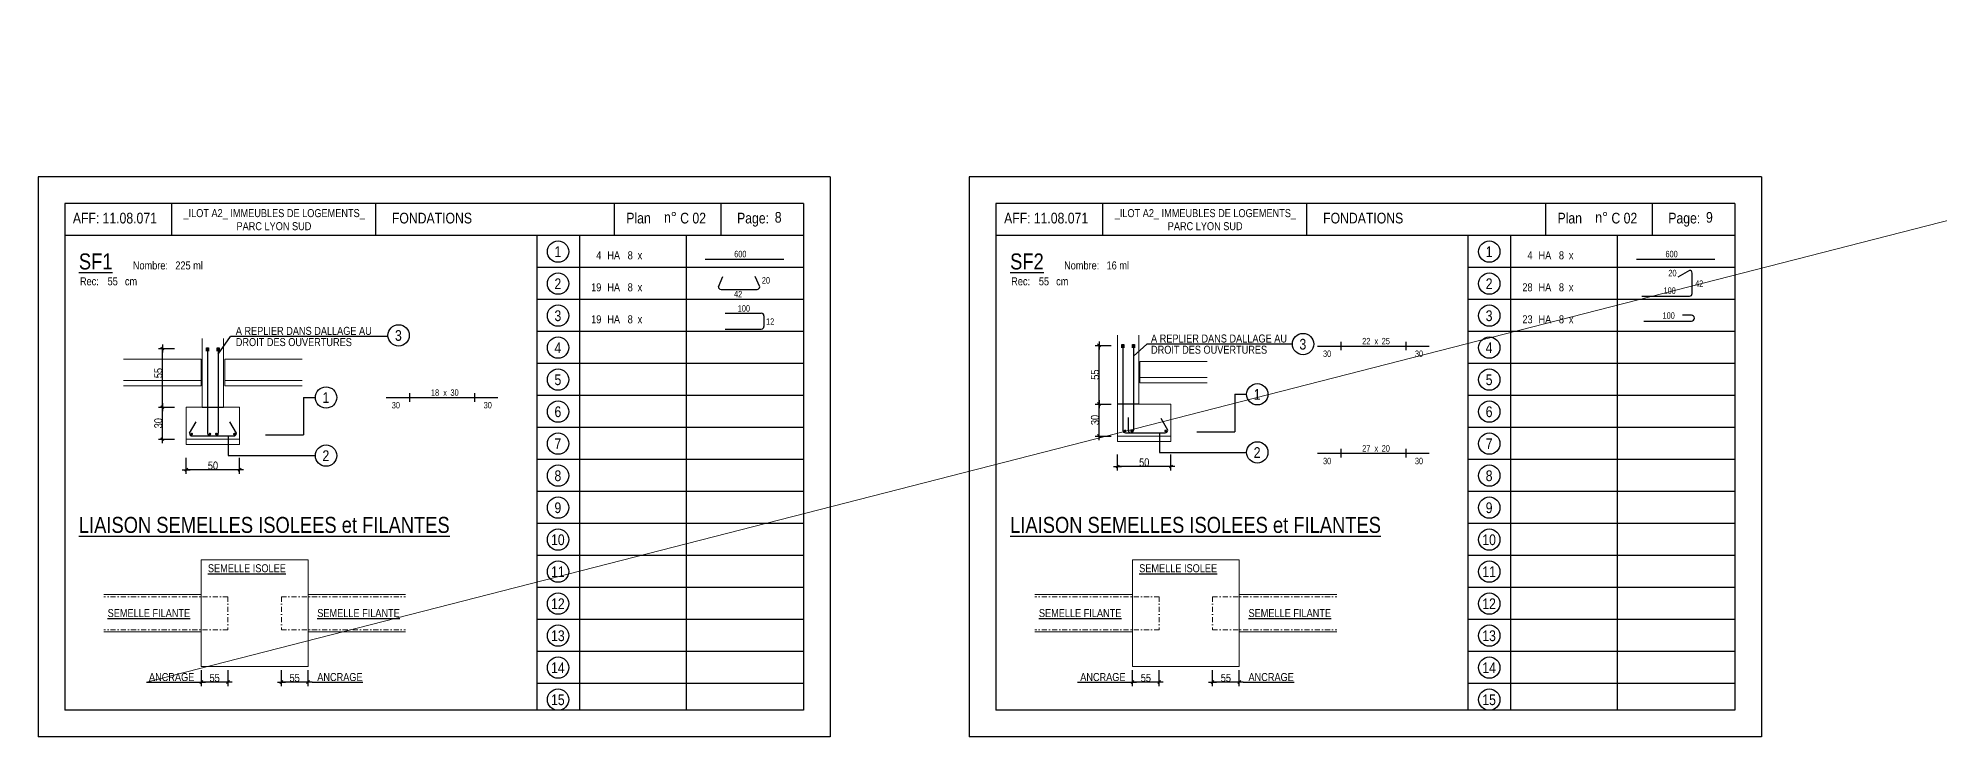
# Model space of a CAD drawing. Header units: centimetres. Extents: x 16433 to 114398, y -50094 to -12305.
# Drawn here: x 81126 to 84692, y -19711 to -18401 of the extents above; entities that cross this region are included whole.
import ezdxf
from ezdxf.enums import TextEntityAlignment as Align

# ---------------------------------------------------------------- set-up
doc = ezdxf.new("R2010")
doc.units = ezdxf.units.CM
doc.header["$LTSCALE"] = 0.5
doc.linetypes.add('TIRETPT2', pattern=[12.7, 6.35, -3.175, 0, -3.175])
doc.layers.get('DEFPOINTS').update_dxf_attribs({"linetype": 'CONTINUOUS'})
for name, color, linetype in [('01_cote_gen', 4, 'CONTINUOUS'), ('01_fenetres', 171, 'CONTINUOUS'), ('01_linteaux', 2, 'CONTINUOUS'), ('01_texte', 230, 'CONTINUOUS'), ('AA_COTES', 2, 'CONTINUOUS')]:
    doc.layers.add(name, color=color, linetype=linetype)
doc.layers.add('01_sem', color=42, linetype='CONTINUOUS', lineweight=15)
doc.styles.add('STYLE2', font='ARIALN.TTF')
doc.linetypes.add('ZIGZAG', pattern='A,0.00254,-5.08,[131,ltypeshp.shx,S=5.08,R=0,X=-5.08,Y=0],-10.16,[131,ltypeshp.shx,S=5.08,R=180,X=5.08,Y=0],-5.08', length=20.32254)
doc.dimstyles.new('JB25', dxfattribs={"dimscale": 0.1, "dimtxt": 150, "dimasz": 15, "dimexe": 0.1, "dimexo": 0.1, "dimgap": 0.09, "dimtad": 1, "dimdec": 1, "dimlfac": 0.5, "dimdsep": 46, "dimtxsty": 'STYLE2', "dimblk1": 'BOND_G', "dimblk2": 'BOND_D', "dimsah": 1, "dimcen": 1.5, "dimdle": 0.01, "dimse1": 1, "dimse2": 1, "dimclrd": 4, "dimclre": 2, "dimclrt": 6, "dimazin": 2, "dimtfac": 2.333333, "dimtdec": 1, "dimtix": 1, "dimtmove": 2, "dimatfit": 3, "dimldrblk": 'BOND_G', "dimfxl": 1, "dimtolj": 1, "dimtzin": 0, "dimarcsym": 0})
doc.dimstyles.new('JB50', dxfattribs={"dimscale": 0.1, "dimtxt": 150, "dimasz": 15, "dimexe": 0.1, "dimexo": 0.1, "dimgap": 0.09, "dimtad": 1, "dimdec": 1, "dimdsep": 46, "dimtxsty": 'STYLE2', "dimblk1": 'BOND_G', "dimblk2": 'BOND_D', "dimsah": 1, "dimcen": 1.5, "dimdle": 0.01, "dimse1": 1, "dimse2": 1, "dimclrd": 4, "dimclre": 2, "dimclrt": 6, "dimazin": 2, "dimtfac": 2.333333, "dimtdec": 1, "dimtix": 1, "dimtmove": 2, "dimatfit": 3, "dimldrblk": 'BOND_G', "dimfxl": 1, "dimtolj": 1, "dimtzin": 0, "dimarcsym": 0})

# ---------------------------------------------------------------- blocks, each defined once
blk = doc.blocks.new('BOND_G')
at = {"layer": 'AA_COTES', "color": 0}
for p, q in [((5, 0), (-5, 0)), ((1.8, 1.8), (-1.8, -1.8)), ((0, -5), (0, 15))]:
    blk.add_line(p, q, dxfattribs=at)
blk = doc.blocks.new('BOND_D')
at = {"layer": 'AA_COTES', "color": 0}
for p, q in [((5, 0), (-5, 0)), ((-1.8, -1.8), (1.8, 1.8)), ((0, 5), (0, -15))]:
    blk.add_line(p, q, dxfattribs=at)
blk = doc.blocks.new('*D4348')
at = {"layer": '01_cote_gen', "color": 4, "linetype": 'Continuous', "lineweight": -2, "transparency": 16777216}
blk.add_line((81630.9, -19608.2), (81583.9, -19608.2), dxfattribs=at)
at = {"layer": 'DEFPOINTS', "color": 0, "linetype": 'Continuous'}
for p in [(81582.4, -19550.2), (81632.4, -19550.2), (81582.4, -19608.2)]:
    blk.add_point(p, dxfattribs=at)
at = {"layer": '01_cote_gen', "color": 4, "linetype": 'Continuous', "lineweight": -2, "transparency": 16777216, "xscale": 1.5, "yscale": 1.5, "zscale": 1.5, "rotation": 180}
blk.add_blockref('BOND_D', (81582.4, -19608.2), dxfattribs=at)
at = {"layer": '01_cote_gen', "color": 4, "linetype": 'Continuous', "lineweight": -2, "transparency": 16777216, "xscale": 1.5, "yscale": 1.5, "zscale": 1.5}
blk.add_blockref('BOND_G', (81632.4, -19608.2), dxfattribs=at)
at = {"layer": '01_cote_gen', "color": 6, "linetype": 'Continuous', "lineweight": 0, "transparency": 16777216, "insert": (81607.4, -19600.5), "char_height": 15, "attachment_point": 5, "style": 'STYLE2'}
blk.add_mtext('\\A1;55', dxfattribs=at)
blk = doc.blocks.new('*D4349')
at = {"layer": '01_cote_gen', "color": 4, "linetype": 'Continuous', "lineweight": -2, "transparency": 16777216}
blk.add_line((81480.9, -19608.2), (81433.9, -19608.2), dxfattribs=at)
at = {"layer": 'DEFPOINTS', "color": 0, "linetype": 'Continuous'}
for p in [(81432.4, -19552.2), (81482.4, -19552.2), (81432.4, -19608.2)]:
    blk.add_point(p, dxfattribs=at)
at = {"layer": '01_cote_gen', "color": 4, "linetype": 'Continuous', "lineweight": -2, "transparency": 16777216, "xscale": 1.5, "yscale": 1.5, "zscale": 1.5, "rotation": 180}
blk.add_blockref('BOND_D', (81432.4, -19608.2), dxfattribs=at)
at = {"layer": '01_cote_gen', "color": 4, "linetype": 'Continuous', "lineweight": -2, "transparency": 16777216, "xscale": 1.5, "yscale": 1.5, "zscale": 1.5}
blk.add_blockref('BOND_G', (81482.4, -19608.2), dxfattribs=at)
at = {"layer": '01_cote_gen', "color": 6, "linetype": 'Continuous', "lineweight": 0, "transparency": 16777216, "insert": (81457.4, -19600.5), "char_height": 15, "attachment_point": 5, "style": 'STYLE2'}
blk.add_mtext('\\A1;55', dxfattribs=at)
blk = doc.blocks.new('*D4351')
at = {"layer": '01_cote_gen', "color": 4, "linetype": 'Continuous', "lineweight": -2, "transparency": 16777216}
blk.add_line((83376.8, -19608.2), (83329.8, -19608.2), dxfattribs=at)
at = {"layer": 'DEFPOINTS', "color": 0, "linetype": 'Continuous'}
for p in [(83328.3, -19550.2), (83378.3, -19550.2), (83328.3, -19608.2)]:
    blk.add_point(p, dxfattribs=at)
at = {"layer": '01_cote_gen', "color": 4, "linetype": 'Continuous', "lineweight": -2, "transparency": 16777216, "xscale": 1.5, "yscale": 1.5, "zscale": 1.5, "rotation": 180}
blk.add_blockref('BOND_D', (83328.3, -19608.2), dxfattribs=at)
at = {"layer": '01_cote_gen', "color": 4, "linetype": 'Continuous', "lineweight": -2, "transparency": 16777216, "xscale": 1.5, "yscale": 1.5, "zscale": 1.5}
blk.add_blockref('BOND_G', (83378.3, -19608.2), dxfattribs=at)
at = {"layer": '01_cote_gen', "color": 6, "linetype": 'Continuous', "lineweight": 0, "transparency": 16777216, "insert": (83353.3, -19600.5), "char_height": 15, "attachment_point": 5, "style": 'STYLE2'}
blk.add_mtext('\\A1;55', dxfattribs=at)
blk = doc.blocks.new('*D4352')
at = {"layer": '01_cote_gen', "color": 4, "linetype": 'Continuous', "lineweight": -2, "transparency": 16777216}
blk.add_line((83226.8, -19608.2), (83179.8, -19608.2), dxfattribs=at)
at = {"layer": 'DEFPOINTS', "color": 0, "linetype": 'Continuous'}
for p in [(83178.3, -19552.2), (83228.3, -19552.2), (83178.3, -19608.2)]:
    blk.add_point(p, dxfattribs=at)
at = {"layer": '01_cote_gen', "color": 4, "linetype": 'Continuous', "lineweight": -2, "transparency": 16777216, "xscale": 1.5, "yscale": 1.5, "zscale": 1.5, "rotation": 180}
blk.add_blockref('BOND_D', (83178.3, -19608.2), dxfattribs=at)
at = {"layer": '01_cote_gen', "color": 4, "linetype": 'Continuous', "lineweight": -2, "transparency": 16777216, "xscale": 1.5, "yscale": 1.5, "zscale": 1.5}
blk.add_blockref('BOND_G', (83228.3, -19608.2), dxfattribs=at)
at = {"layer": '01_cote_gen', "color": 6, "linetype": 'Continuous', "lineweight": 0, "transparency": 16777216, "insert": (83203.3, -19600.5), "char_height": 15, "attachment_point": 5, "style": 'STYLE2'}
blk.add_mtext('\\A1;55', dxfattribs=at)
blk = doc.blocks.new('*D4368')
at = {"layer": '01_cote_gen', "color": 4, "linetype": 'Continuous', "lineweight": -2, "transparency": 16777216}
blk.add_line((81359.3, -19151.4), (81359.3, -19094.4), dxfattribs=at)
at = {"layer": 'DEFPOINTS', "color": 0, "linetype": 'Continuous'}
for p in [(81359.3, -19092.9), (81423.8, -19092.9), (81408.8, -19152.9)]:
    blk.add_point(p, dxfattribs=at)
at = {"layer": '01_cote_gen', "color": 4, "linetype": 'Continuous', "lineweight": -2, "transparency": 16777216, "xscale": 1.5, "yscale": 1.5, "zscale": 1.5}
for name, p, rotation in [('BOND_D', (81359.3, -19092.9), 90), ('BOND_G', (81359.3, -19152.9), 270)]:
    blk.add_blockref(name, p, dxfattribs=dict(at, rotation=rotation))
at = {"layer": '01_cote_gen', "color": 6, "linetype": 'Continuous', "lineweight": 0, "transparency": 16777216, "insert": (81351.7, -19122.9), "char_height": 15, "attachment_point": 5, "rotation": 90, "style": 'STYLE2'}
blk.add_mtext('\\A1;30', dxfattribs=at)
blk = doc.blocks.new('*D4369')
at = {"layer": '01_cote_gen', "color": 4, "linetype": 'Continuous', "lineweight": -2, "transparency": 16777216}
blk.add_line((81502.7, -19210.1), (81405.7, -19210.1), dxfattribs=at)
at = {"layer": 'DEFPOINTS', "color": 0, "linetype": 'Continuous'}
for p in [(81404.2, -19141.9), (81504.2, -19141.9), (81404.2, -19210.1)]:
    blk.add_point(p, dxfattribs=at)
at = {"layer": '01_cote_gen', "color": 4, "linetype": 'Continuous', "lineweight": -2, "transparency": 16777216, "xscale": 1.5, "yscale": 1.5, "zscale": 1.5, "rotation": 180}
blk.add_blockref('BOND_D', (81404.2, -19210.1), dxfattribs=at)
at = {"layer": '01_cote_gen', "color": 4, "linetype": 'Continuous', "lineweight": -2, "transparency": 16777216, "xscale": 1.5, "yscale": 1.5, "zscale": 1.5}
blk.add_blockref('BOND_G', (81504.2, -19210.1), dxfattribs=at)
at = {"layer": '01_cote_gen', "color": 6, "linetype": 'Continuous', "lineweight": 0, "transparency": 16777216, "insert": (81454.2, -19202.4), "char_height": 15, "attachment_point": 5, "style": 'STYLE2'}
blk.add_mtext('\\A1;50', dxfattribs=at)
blk = doc.blocks.new('*D4370')
at = {"layer": '01_cote_gen', "color": 4, "linetype": 'Continuous', "lineweight": -2, "transparency": 16777216}
blk.add_line((83115.5, -19145.4), (83115.5, -19088.4), dxfattribs=at)
at = {"layer": 'DEFPOINTS', "color": 0, "linetype": 'Continuous'}
for p in [(83093.8, -19086.9), (83115.5, -19086.9), (83078.8, -19146.9)]:
    blk.add_point(p, dxfattribs=at)
at = {"layer": '01_cote_gen', "color": 4, "linetype": 'Continuous', "lineweight": -2, "transparency": 16777216, "xscale": 1.5, "yscale": 1.5, "zscale": 1.5}
for name, p, rotation in [('BOND_D', (83115.5, -19086.9), 90), ('BOND_G', (83115.5, -19146.9), 270)]:
    blk.add_blockref(name, p, dxfattribs=dict(at, rotation=rotation))
at = {"layer": '01_cote_gen', "color": 6, "linetype": 'Continuous', "lineweight": 0, "transparency": 16777216, "insert": (83107.9, -19116.9), "char_height": 15, "attachment_point": 5, "rotation": 90, "style": 'STYLE2'}
blk.add_mtext('\\A1;30', dxfattribs=at)
blk = doc.blocks.new('*D4371')
at = {"layer": '01_cote_gen', "color": 4, "linetype": 'Continuous', "lineweight": -2, "transparency": 16777216}
blk.add_line((83248.7, -19204.1), (83151.7, -19204.1), dxfattribs=at)
at = {"layer": 'DEFPOINTS', "color": 0, "linetype": 'Continuous'}
for p in [(83150.2, -19135.9), (83250.2, -19135.9), (83150.2, -19204.1)]:
    blk.add_point(p, dxfattribs=at)
at = {"layer": '01_cote_gen', "color": 4, "linetype": 'Continuous', "lineweight": -2, "transparency": 16777216, "xscale": 1.5, "yscale": 1.5, "zscale": 1.5, "rotation": 180}
blk.add_blockref('BOND_D', (83150.2, -19204.1), dxfattribs=at)
at = {"layer": '01_cote_gen', "color": 4, "linetype": 'Continuous', "lineweight": -2, "transparency": 16777216, "xscale": 1.5, "yscale": 1.5, "zscale": 1.5}
blk.add_blockref('BOND_G', (83250.2, -19204.1), dxfattribs=at)
at = {"layer": '01_cote_gen', "color": 6, "linetype": 'Continuous', "lineweight": 0, "transparency": 16777216, "insert": (83200.2, -19196.4), "char_height": 15, "attachment_point": 5, "style": 'STYLE2'}
blk.add_mtext('\\A1;50', dxfattribs=at)
blk = doc.blocks.new('*D4372')
at = {"layer": '01_cote_gen', "color": 4, "linetype": 'Continuous', "lineweight": -2, "transparency": 16777216}
blk.add_line((83115.5, -19085.4), (83115.5, -18978.4), dxfattribs=at)
at = {"layer": 'DEFPOINTS', "color": 0, "linetype": 'Continuous'}
for p in [(83115.5, -18976.9), (83160.2, -18976.9), (83190.2, -19086.9)]:
    blk.add_point(p, dxfattribs=at)
at = {"layer": '01_cote_gen', "color": 4, "linetype": 'Continuous', "lineweight": -2, "transparency": 16777216, "xscale": 1.5, "yscale": 1.5, "zscale": 1.5}
for name, p, rotation in [('BOND_D', (83115.5, -18976.9), 90), ('BOND_G', (83115.5, -19086.9), 270)]:
    blk.add_blockref(name, p, dxfattribs=dict(at, rotation=rotation))
at = {"layer": '01_cote_gen', "color": 6, "linetype": 'Continuous', "lineweight": 0, "transparency": 16777216, "insert": (83107.9, -19031.9), "char_height": 15, "attachment_point": 5, "rotation": 90, "style": 'STYLE2'}
blk.add_mtext('\\A1;55', dxfattribs=at)
blk = doc.blocks.new('*D4375')
at = {"layer": '01_cote_gen', "color": 4, "linetype": 'Continuous', "lineweight": -2, "transparency": 16777216}
blk.add_line((81359.3, -19091.4), (81359.3, -18984.4), dxfattribs=at)
at = {"layer": 'DEFPOINTS', "color": 0, "linetype": 'Continuous'}
for p in [(81359.3, -18982.9), (81445.8, -18982.9), (81423.8, -19092.9)]:
    blk.add_point(p, dxfattribs=at)
at = {"layer": '01_cote_gen', "color": 4, "linetype": 'Continuous', "lineweight": -2, "transparency": 16777216, "xscale": 1.5, "yscale": 1.5, "zscale": 1.5}
for name, p, rotation in [('BOND_D', (81359.3, -18982.9), 90), ('BOND_G', (81359.3, -19092.9), 270)]:
    blk.add_blockref(name, p, dxfattribs=dict(at, rotation=rotation))
at = {"layer": '01_cote_gen', "color": 6, "linetype": 'Continuous', "lineweight": 0, "transparency": 16777216, "insert": (81351.7, -19028.9), "char_height": 15, "attachment_point": 5, "rotation": 90, "style": 'STYLE2'}
blk.add_mtext('\\A1;55', dxfattribs=at)

msp = doc.modelspace()

# ---------------------------------------------------------------- linework, layer by layer
at = {"layer": '01_fenetres', "ltscale": 30}
for p, q in [((81176.241, -18711.185), (81176.241, -19661.185)), ((81176.241, -18711.185), (81176.241, -19661.185)), ((81176.241, -18711.185), (81176.241, -19661.185)), ((82561.241, -18711.185), (81176.241, -18711.185)), ((81376.241, -18711.185), (81376.241, -18771.185)), ((81758.741, -18711.185), (81758.741, -18771.185)), ((82207.108, -18771.185), (82207.108, -18711.185)), ((82407.108, -18771.185), (82407.108, -18711.185)), ((82561.241, -18711.185), (82561.241, -19661.185)), ((82922.185, -18711.185), (82922.185, -19661.185)), ((82922.185, -18711.185), (82922.185, -19661.185)), ((82922.185, -18711.185), (82922.185, -19661.185)), ((84307.185, -18711.185), (82922.185, -18711.185)), ((83122.185, -18711.185), (83122.185, -18771.185)), ((83504.685, -18711.185), (83504.685, -18771.185)), ((83953.052, -18771.185), (83953.052, -18711.185)), ((84153.052, -18771.185), (84153.052, -18711.185)), ((84307.185, -18711.185), (84307.185, -19661.185)), ((82561.241, -18771.185), (81176.241, -18771.185)), ((84307.185, -18771.185), (82922.185, -18771.185)), ((82561.241, -19661.185), (81176.241, -19661.185)), ((84307.185, -19661.185), (82922.185, -19661.185))]:
    msp.add_line(p, q, dxfattribs=at)
at = {"layer": '01_linteaux', "linetype": 'Continuous'}
for p, q in [((82377.094, -18815.256), (82524.206, -18815.256)), ((84123.038, -18815.256), (84270.15, -18815.256)), ((82401.746, -18866.964), (82410.441, -18847.739)), ((82479.33, -18866.964), (82470.635, -18847.739)), ((84222.437, -18836.314), (84200.786, -18848.814)), ((84227.437, -18879.634), (84227.437, -18841.314)), ((82406.746, -18871.964), (82474.33, -18871.964)), ((84133.2, -18884.634), (84222.437, -18884.634)), ((82414.69, -18916.664), (82482.273, -18916.664)), ((82487.273, -18921.664), (82487.273, -18941.275)), ((84136.945, -18931.392), (84226.181, -18931.392)), ((84226.181, -18920.389), (84209.181, -18920.389)), ((82414.69, -18946.275), (82482.273, -18946.275)), ((81444.209, -18982.886), (81444.209, -19141.886)), ((81464.209, -18982.886), (81464.209, -19141.886)), ((83160.153, -18976.93), (83160.153, -19135.93)), ((83180.153, -18976.93), (83180.153, -19135.93)), ((83170.153, -19112.178), (83170.153, -19135.93)), ((81410.209, -19141.886), (81422.709, -19120.235)), ((81415.209, -19146.886), (81493.209, -19146.886)), ((81498.209, -19141.886), (81485.709, -19120.235)), ((83165.153, -19140.93), (83239.153, -19140.93)), ((83244.153, -19135.93), (83231.653, -19114.279))]:
    msp.add_line(p, q, dxfattribs=at)
for centre, radius, start, end in [((84222.437, -18841.314), 5, 0, 90), ((82406.746, -18866.964), 5, 180, 270), ((82474.33, -18866.964), 5, 270, 0), ((84222.437, -18879.634), 5, 270, 0), ((82482.273, -18921.664), 5, 0, 90), ((84226.181, -18925.891), 5.502, 270, 90), ((82482.273, -18941.275), 5, 270, 0), ((81415.209, -19141.886), 5, 180, 270), ((81449.209, -19141.886), 5, 180, 270), ((81459.209, -19141.886), 5, 270, 0), ((81493.209, -19141.886), 5, 270, 0), ((83165.153, -19135.93), 5, 180, 270), ((83175.153, -19135.93), 5, 180, 270), ((83175.153, -19135.93), 5, 270, 0), ((83239.153, -19135.93), 5, 270, 0)]:
    msp.add_arc(centre, radius, start, end, dxfattribs=at)
at = {"layer": '01_sem', "linetype": 'Continuous', "lineweight": 0}
for p, q in [((81329.389, -19608.185), (98401.814, -15234.587)), ((81404.209, -19092.886), (81434.209, -19092.886)), ((81474.209, -19092.886), (81504.209, -19092.886)), ((83190.153, -19086.93), (83250.153, -19086.93))]:
    msp.add_line(p, q, dxfattribs=at)
at = {"layer": '01_sem', "lineweight": 0, "ltscale": 7}
for p, q in [((81434.209, -18963.949), (81434.209, -19092.886)), ((81474.209, -18963.949), (81474.209, -19092.886)), ((83150.153, -18957.993), (83150.153, -19056.93)), ((83190.153, -18957.993), (83190.153, -19086.93)), ((81432.209, -19002.886), (81286.669, -19002.886)), ((81432.209, -19002.886), (81432.209, -19052.886)), ((81476.209, -19002.886), (81621.75, -19002.886)), ((81476.209, -19002.886), (81476.209, -19052.886)), ((83192.153, -19006.93), (83318.351, -19006.93)), ((83192.153, -19006.93), (83192.153, -19046.93)), ((83192.153, -19036.93), (83318.351, -19036.93)), ((81432.209, -19042.886), (81286.669, -19042.886)), ((81432.209, -19052.886), (81286.669, -19052.886)), ((81476.209, -19042.886), (81621.75, -19042.886)), ((81476.209, -19052.886), (81621.75, -19052.886)), ((83150.153, -19056.93), (83150.153, -19156.93)), ((83192.153, -19046.93), (83318.351, -19046.93)), ((81404.209, -19092.886), (81404.209, -19162.886)), ((81504.209, -19092.886), (81504.209, -19162.886)), ((83250.153, -19086.93), (83250.153, -19156.93)), ((83150.153, -19146.93), (83250.153, -19146.93)), ((81404.209, -19152.886), (81504.209, -19152.886)), ((81404.209, -19162.886), (81504.209, -19162.886)), ((83150.153, -19156.93), (83250.153, -19156.93)), ((81432.389, -19379.185), (81632.389, -19379.185)), ((81432.389, -19379.185), (81432.389, -19579.185)), ((81632.389, -19379.185), (81632.389, -19579.185)), ((83178.333, -19379.185), (83378.333, -19379.185)), ((83178.333, -19379.185), (83178.333, -19579.185)), ((83378.333, -19379.185), (83378.333, -19579.185)), ((81432.389, -19444.185), (81249.389, -19444.185)), ((81632.389, -19444.185), (81815.389, -19444.185)), ((83178.333, -19444.185), (82995.333, -19444.185)), ((83378.333, -19444.185), (83561.333, -19444.185)), ((81432.389, -19514.185), (81249.389, -19514.185)), ((81632.389, -19514.185), (81815.389, -19514.185)), ((83178.333, -19514.185), (82995.333, -19514.185)), ((83378.333, -19514.185), (83561.333, -19514.185)), ((81432.389, -19579.185), (81632.389, -19579.185)), ((83178.333, -19579.185), (83378.333, -19579.185))]:
    msp.add_line(p, q, dxfattribs=at)
at = {"layer": '01_sem', "linetype": 'TIRETPT2', "lineweight": 0, "ltscale": 3}
for p, q in [((81482.389, -19448.185), (81249.389, -19448.185)), ((81482.389, -19448.185), (81482.389, -19510.185)), ((81582.389, -19448.185), (81582.389, -19510.185)), ((81582.389, -19448.185), (81815.389, -19448.185)), ((83228.333, -19448.185), (82995.333, -19448.185)), ((83228.333, -19448.185), (83228.333, -19510.185)), ((83328.333, -19448.185), (83328.333, -19510.185)), ((83328.333, -19448.185), (83561.333, -19448.185)), ((81482.389, -19510.185), (81249.389, -19510.185)), ((81582.389, -19510.185), (81815.389, -19510.185)), ((83228.333, -19510.185), (82995.333, -19510.185)), ((83328.333, -19510.185), (83561.333, -19510.185))]:
    msp.add_line(p, q, dxfattribs=at)
at = {"layer": '01_texte', "ltscale": 30}
for p, q in [((81126.241, -18661.185), (81126.241, -19711.185)), ((81126.241, -18661.185), (81126.241, -19711.185)), ((82611.241, -18661.185), (81126.241, -18661.185)), ((82611.241, -18661.185), (82611.241, -19711.185)), ((82611.241, -18661.185), (82611.241, -19711.185)), ((82872.185, -18661.185), (82872.185, -19711.185)), ((82872.185, -18661.185), (82872.185, -19711.185)), ((84357.185, -18661.185), (82872.185, -18661.185)), ((84357.185, -18661.185), (84357.185, -19711.185)), ((84357.185, -18661.185), (84357.185, -19711.185)), ((82061.241, -18771.185), (82061.241, -19661.185)), ((82141.241, -18771.185), (82141.241, -19661.185)), ((82341.241, -18771.185), (82341.241, -19661.185)), ((83807.185, -18771.185), (83807.185, -19661.185)), ((83887.185, -18771.185), (83887.185, -19661.185)), ((84087.185, -18771.185), (84087.185, -19661.185)), ((82561.241, -18831.185), (82061.241, -18831.185)), ((84307.185, -18831.185), (83807.185, -18831.185)), ((82561.241, -18891.185), (82061.241, -18891.185)), ((84307.185, -18891.185), (83807.185, -18891.185)), ((82561.241, -18951.185), (82061.241, -18951.185)), ((84307.185, -18951.185), (83807.185, -18951.185)), ((81442.363, -18987.802), (81442.363, -18981.537)), ((81442.363, -18981.537), (81446.101, -18981.537)), ((81446.101, -18981.537), (81446.101, -18987.802)), ((81462.363, -18987.802), (81462.363, -18981.537)), ((81462.363, -18981.537), (81466.101, -18981.537)), ((81466.101, -18981.537), (81466.101, -18987.802)), ((83158.307, -18981.846), (83158.307, -18975.581)), ((83158.307, -18975.581), (83162.045, -18975.581)), ((83162.045, -18975.581), (83162.045, -18981.846)), ((83178.307, -18981.846), (83178.307, -18975.581)), ((83178.307, -18975.581), (83182.045, -18975.581)), ((83182.045, -18975.581), (83182.045, -18981.846)), ((82561.241, -19011.185), (82061.241, -19011.185)), ((84307.185, -19011.185), (83807.185, -19011.185)), ((82561.241, -19071.185), (82061.241, -19071.185)), ((84307.185, -19071.185), (83807.185, -19071.185)), ((82561.241, -19131.185), (82061.241, -19131.185)), ((84307.185, -19131.185), (83807.185, -19131.185)), ((82561.241, -19191.185), (82061.241, -19191.185)), ((84307.185, -19191.185), (83807.185, -19191.185)), ((82561.241, -19251.185), (82061.241, -19251.185)), ((84307.185, -19251.185), (83807.185, -19251.185)), ((82561.241, -19311.185), (82061.241, -19311.185)), ((84307.185, -19311.185), (83807.185, -19311.185)), ((82561.241, -19371.185), (82061.241, -19371.185)), ((84307.185, -19371.185), (83807.185, -19371.185)), ((82561.241, -19431.185), (82061.241, -19431.185)), ((84307.185, -19431.185), (83807.185, -19431.185)), ((82561.241, -19491.185), (82061.241, -19491.185)), ((84307.185, -19491.185), (83807.185, -19491.185)), ((82561.241, -19551.185), (82061.241, -19551.185)), ((84307.185, -19551.185), (83807.185, -19551.185)), ((82561.241, -19611.185), (82061.241, -19611.185)), ((84307.185, -19611.185), (83807.185, -19611.185)), ((82611.241, -19711.185), (81126.241, -19711.185)), ((84357.185, -19711.185), (82872.185, -19711.185))]:
    msp.add_line(p, q, dxfattribs=at)
at = {"layer": '01_texte', "linetype": 'Continuous'}
for p, q in [((81464.209, -18993.264), (81487.043, -18960.203)), ((81782.395, -18960.203), (81487.043, -18960.203)), ((83568.616, -18970.083), (83568.616, -18986.027)), ((83690.607, -18970.083), (83690.607, -18986.027)), ((83180.153, -18996.976), (83205.104, -18974.504)), ((83477.987, -18974.504), (83205.104, -18974.504)), ((83524.794, -18978.217), (83734.429, -18978.217)), ((81624.001, -19074.704), (81646.295, -19074.704)), ((81624.001, -19074.704), (81624.001, -19144.792)), ((81778.85, -19074.704), (81988.484, -19074.704)), ((81822.672, -19066.571), (81822.672, -19082.514)), ((81944.663, -19066.571), (81944.663, -19082.514)), ((83369.945, -19068.749), (83392.239, -19068.749)), ((83369.945, -19068.749), (83369.945, -19138.836)), ((81482.801, -19146.886), (81482.801, -19183.579)), ((81552.772, -19144.792), (81624.001, -19144.792)), ((83228.745, -19140.93), (83228.745, -19177.624)), ((83298.716, -19138.836), (83369.945, -19138.836)), ((81482.801, -19183.579), (81646.295, -19183.579)), ((83228.745, -19177.624), (83392.239, -19177.624)), ((83524.794, -19179.35), (83734.429, -19179.35)), ((83568.616, -19171.217), (83568.616, -19187.16)), ((83690.607, -19171.217), (83690.607, -19187.16))]:
    msp.add_line(p, q, dxfattribs=at)
at = {"layer": '01_texte', "linetype": 'ZIGZAG', "ltscale": 0.5}
for p, q in [((81434.209, -19092.886), (81474.209, -19092.886)), ((83190.153, -19086.93), (83150.153, -19086.93))]:
    msp.add_line(p, q, dxfattribs=at)
at = {"layer": '01_texte'}
for p, q in [((81329.389, -19608.185), (81424.889, -19608.185)), ((81639.889, -19608.185), (81735.389, -19608.185)), ((83075.333, -19608.185), (83170.833, -19608.185)), ((83385.833, -19608.185), (83481.333, -19608.185))]:
    msp.add_line(p, q, dxfattribs=at)
at = {"layer": '01_texte', "const_width": 2.5, "flags": 128}
for points in [[(81413.139, -19143.263, 1), (81415.639, -19143.263, 1)], [(81447.139, -19143.263, 1), (81449.639, -19143.263, 1)], [(81459.139, -19143.263, 1), (81461.639, -19143.263, 1)], [(81493.139, -19143.263, 1), (81495.639, -19143.263, 1)], [(83163.083, -19137.307, 1), (83165.583, -19137.307, 1)], [(83175.083, -19137.307, 1), (83177.583, -19137.307, 1)], [(83239.083, -19137.307, 1), (83241.583, -19137.307, 1)]]:
    msp.add_lwpolyline(points, format="xyb", close=True, dxfattribs=at)
at = {"layer": '01_texte'}
for centre in [(82101.241, -18801.185), (83847.185, -18801.185), (82101.241, -18861.185), (83847.185, -18861.185), (82101.241, -18921.185), (83847.185, -18921.185), (81802.295, -18958.203), (82101.241, -18981.185), (83497.987, -18974.504), (83847.185, -18981.185), (82101.241, -19041.185), (83847.185, -19041.185), (81666.295, -19074.704), (83412.239, -19068.749), (82101.241, -19101.185), (83847.185, -19101.185), (82101.241, -19161.185), (83847.185, -19161.185), (81666.295, -19183.579), (83412.239, -19177.624), (82101.241, -19221.185), (83847.185, -19221.185), (82101.241, -19281.185), (83847.185, -19281.185), (82101.241, -19341.185), (83847.185, -19341.185), (82101.241, -19401.185), (83847.185, -19401.185), (82101.241, -19461.185), (83847.185, -19461.185), (82101.241, -19521.185), (83847.185, -19521.185), (82101.241, -19581.185), (83847.185, -19581.185), (82101.241, -19641.185), (83847.185, -19641.185)]:
    msp.add_circle(centre, 20, dxfattribs=at)

# ---------------------------------------------------------------- texts
at = {"layer": '01_texte', "style": 'STYLE2'}
for s, height, p in [('AFF:', 20, (81191.536, -18748.336)), ('11.08.071', 20, (81247.2, -18748.336)), ('_ILOT A2_ IMMEUBLES DE LOGEMENTS_  ', 15, (81398.917, -18736.469)), ('PARC LYON SUD', 15, (81498.333, -18760.969)), ('FONDATIONS', 20, (81789.686, -18748.336)), ('Plan', 20, (82229.153, -18748.336)), ('n%%D', 20, (82299.838, -18746.894)), ('C 02', 20, (82330.181, -18748.336)), ('Page:', 20, (82436.822, -18748.336)), ('8', 20, (82507.507, -18746.894)), ('AFF:', 20, (82937.48, -18748.336)), ('11.08.071', 20, (82993.145, -18748.336)), ('_ILOT A2_ IMMEUBLES DE LOGEMENTS_  ', 15, (83144.861, -18736.469)), ('PARC LYON SUD', 15, (83244.277, -18760.969)), ('FONDATIONS', 20, (83535.63, -18748.336)), ('Plan', 20, (83975.097, -18748.336)), ('n%%D', 20, (84045.782, -18746.894)), ('C 02', 20, (84076.125, -18748.336)), ('Page:', 20, (84182.766, -18748.336)), ('9', 20, (84253.451, -18746.894)), ('%%USF1', 30, (81202.818, -18834.576)), ('Nombre:', 15, (81304.016, -18834.576)), ('225 ml', 15, (81383.639, -18834.576)), ('HA', 15, (82193.531, -18815.587)), ('8', 15, (82231.7, -18815.587)), ('600', 12, (82431.477, -18811.767)), ('%%USF2', 30, (82948.762, -18834.576)), ('Nombre:', 15, (83049.96, -18834.576)), ('16 ml', 15, (83129.583, -18834.576)), ('HA', 15, (83939.476, -18815.587)), ('8', 15, (83977.644, -18815.587)), ('600', 12, (84177.421, -18811.767)), ('Rec:', 15, (81204.872, -18864.358)), ('cm', 15, (81289.119, -18864.358)), ('HA', 15, (82193.531, -18875.587)), ('8', 15, (82231.7, -18875.587)), ('20', 12, (82483.316, -18861.009)), ('Rec:', 15, (82950.816, -18864.358)), ('cm', 15, (83035.063, -18864.358)), ('HA', 15, (83939.476, -18875.587)), ('8', 15, (83977.644, -18875.587)), ('20', 12, (84182.87, -18847.363)), ('42', 12, (84232.994, -18867.323)), ('42', 12, (82431.115, -18886.855)), ('100', 12, (84173.842, -18880.299)), ('HA', 15, (82193.531, -18935.587)), ('8', 15, (82231.7, -18935.587)), ('100', 12, (82438.135, -18913.614)), ('12', 12, (82491.259, -18938.321)), ('HA', 15, (83939.476, -18935.587)), ('8', 15, (83977.644, -18935.587)), ('100', 12, (84172.011, -18927.057)), ('A REPLIER DANS DALLAGE AU ', 15, (81497.016, -18957.296)), ('DROIT DES OUVERTURES', 15, (81497.016, -18978.296)), ('A REPLIER DANS DALLAGE AU ', 15, (83212.96, -18971.597)), ('x ', 12, (83631.918, -18974.98)), ('25', 12, (83645.467, -18974.98)), ('DROIT DES OUVERTURES', 15, (83212.96, -18992.597)), ('30', 12, (83535.421, -18998.633)), ('30', 12, (83707.711, -18998.633)), ('x ', 12, (81885.974, -19071.468)), ('30', 12, (81899.523, -19071.468)), ('30', 12, (81789.477, -19095.121)), ('30', 12, (81961.767, -19095.121)), ('x ', 12, (83631.918, -19176.114)), ('20', 12, (83645.467, -19176.114)), ('30', 12, (83535.421, -19199.767)), ('30', 12, (83707.711, -19199.767)), ('%%ULIAISON SEMELLES ISOLEES et FILANTES', 30, (81202.818, -19328.576)), ('%%ULIAISON SEMELLES ISOLEES et FILANTES', 30, (82948.762, -19328.576)), ('%%USEMELLE ISOLEE', 15, (81444.763, -19402.358)), ('%%USEMELLE ISOLEE', 15, (83190.707, -19402.358)), ('%%USEMELLE FILANTE', 15, (81256.763, -19486.358)), ('%%USEMELLE FILANTE', 15, (81649.763, -19486.358)), ('%%USEMELLE FILANTE', 15, (83002.707, -19486.358)), ('%%USEMELLE FILANTE', 15, (83395.707, -19486.358)), ('ANCRAGE', 15, (81334.263, -19606.358)), ('ANCRAGE', 15, (81649.763, -19606.358)), ('ANCRAGE', 15, (83080.207, -19606.358)), ('ANCRAGE', 15, (83395.707, -19606.358))]:
    msp.add_text(s, height=height, dxfattribs=at).set_placement(p)
for s, p in [('1', (82100.837, -18801.411)), ('1', (83846.781, -18801.411)), ('2', (82100.837, -18861.411)), ('2', (83846.781, -18861.411)), ('3', (82100.837, -18921.411)), ('3', (83846.781, -18921.411)), ('3', (81801.891, -18958.429)), ('3', (83497.584, -18974.73)), ('4', (82100.837, -18981.411)), ('4', (83846.781, -18981.411)), ('5', (82100.837, -19041.411)), ('5', (83846.781, -19041.411)), ('1', (81665.891, -19074.93)), ('1', (83411.835, -19068.974)), ('6', (82100.837, -19101.411)), ('6', (83846.781, -19101.411)), ('2', (81665.891, -19183.805)), ('7', (82100.837, -19161.411)), ('2', (83411.835, -19177.849)), ('7', (83846.781, -19161.411)), ('8', (82100.837, -19221.411)), ('8', (83846.781, -19221.411)), ('9', (82100.837, -19281.411)), ('9', (83846.781, -19281.411)), ('10', (82100.837, -19341.411)), ('10', (83846.781, -19341.411)), ('11', (82100.837, -19401.411)), ('11', (83846.781, -19401.411)), ('12', (82100.837, -19461.411)), ('12', (83846.781, -19461.411)), ('13', (82100.837, -19521.411)), ('13', (83846.781, -19521.411)), ('14', (82100.837, -19581.411)), ('14', (83846.781, -19581.411)), ('15', (82100.837, -19641.411)), ('15', (83846.781, -19641.411))]:
    msp.add_text(s, height=20, dxfattribs=at).set_placement(p, align=Align.MIDDLE_CENTER)
for s, height, p in [('4', 15, (82182.33, -18815.587)), ('4', 15, (83928.274, -18815.587)), ('55', 15, (81275.763, -18864.358)), ('19', 15, (82182.33, -18875.587)), ('55', 15, (83021.707, -18864.358)), ('28', 15, (83928.274, -18875.587)), ('19', 15, (82182.33, -18935.587)), ('23', 15, (83928.274, -18935.587)), ('22', 12, (83624.176, -18974.98)), ('18', 12, (81878.232, -19071.468)), ('27', 12, (83624.176, -19176.114))]:
    msp.add_text(s, height=height, dxfattribs=at).set_placement(p, align=Align.RIGHT)
for p in [(82254.725, -18815.587), (84000.669, -18815.587), (82254.725, -18875.587), (84000.669, -18875.587), (82254.725, -18935.587), (84000.669, -18935.587)]:
    msp.add_text('x', height=15, dxfattribs=at).set_placement(p, align=Align.CENTER)

# ---------------------------------------------------------------- dimensions: what is measured, and where the dimension line sits
at = {"layer": '01_cote_gen', "linetype": 'Continuous', "lineweight": 0}
for base, p1, p2, picture, middle in [((83115.525, -18976.93), (83190.153, -19086.93), (83160.153, -18976.93), '*D4372', (83107.889, -19031.93)), ((81359.319, -19092.886), (81408.827, -19152.886), (81423.827, -19092.886), '*D4368', (81351.651, -19122.886)), ((83115.525, -19086.93), (83078.846, -19146.93), (83093.846, -19086.93), '*D4370', (83107.858, -19116.93))]:
    dim = msp.add_linear_dim(base=base, p1=p1, p2=p2, angle=90, dimstyle='JB25', dxfattribs=at)
    dim.commit()
    dim.dimension.update_dxf_attribs({"geometry": picture, "text_midpoint": middle})
dim = msp.add_linear_dim(base=(81359.319, -18982.886), p1=(81423.827, -19092.886), p2=(81445.758, -18982.886), angle=90, dimstyle='JB25', dxfattribs=at)
dim.commit()
dim.dimension.update_dxf_attribs({"geometry": '*D4375', "text_midpoint": (81351.682, -19028.949), "dimtype": 160})
for base, p1, p2, picture, middle in [((81404.209, -19210.072), (81504.209, -19141.886), (81404.209, -19141.886), '*D4369', (81454.209, -19202.404)), ((83150.153, -19204.116), (83250.153, -19135.93), (83150.153, -19135.93), '*D4371', (83200.153, -19196.448))]:
    dim = msp.add_linear_dim(base=base, p1=p1, p2=p2, dimstyle='JB25', dxfattribs=at)
    dim.commit()
    dim.dimension.update_dxf_attribs({"geometry": picture, "text_midpoint": middle})
for base, p1, p2, picture, middle in [((81432.389, -19608.185), (81482.389, -19552.185), (81432.389, -19552.185), '*D4349', (81457.389, -19600.548)), ((81582.389, -19608.185), (81632.389, -19550.185), (81582.389, -19550.185), '*D4348', (81607.389, -19600.548)), ((83178.333, -19608.185), (83228.333, -19552.185), (83178.333, -19552.185), '*D4352', (83203.333, -19600.548)), ((83328.333, -19608.185), (83378.333, -19550.185), (83328.333, -19550.185), '*D4351', (83353.333, -19600.548))]:
    dim = msp.add_linear_dim(base=base, p1=p1, p2=p2, text='55', dimstyle='JB50', dxfattribs=at)
    dim.commit()
    dim.dimension.update_dxf_attribs({"geometry": picture, "text_midpoint": middle})

doc.saveas('drawing.dxf')
